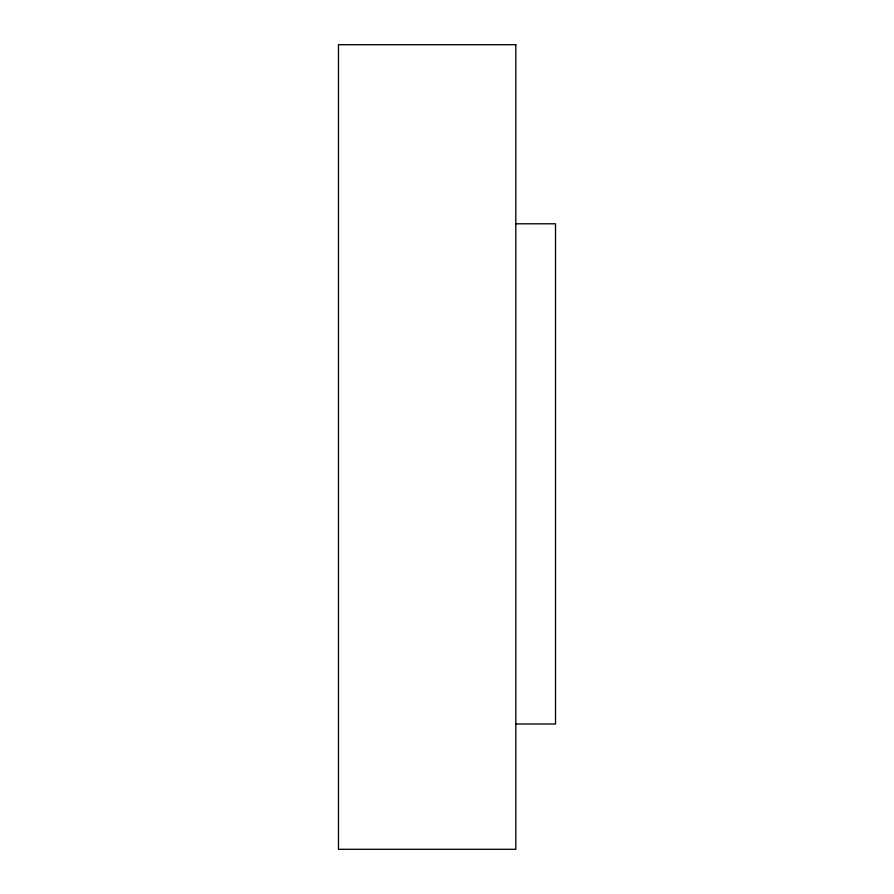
<?xml version="1.0" encoding="UTF-8"?>
<svg xmlns="http://www.w3.org/2000/svg" width="894" height="894" viewBox="0 0 894 894"><rect width="100%" height="100%" fill="white"/><g stroke="black" fill="none" stroke-linecap="round" stroke-linejoin="round"><path stroke-width="1.34" d="M515.816 223.791L555.52 223.791L555.52 724.017L515.816 724.017M515.816 44.7L338.48 44.7L338.48 849.3L515.816 849.3L515.816 44.7"/></g></svg>
